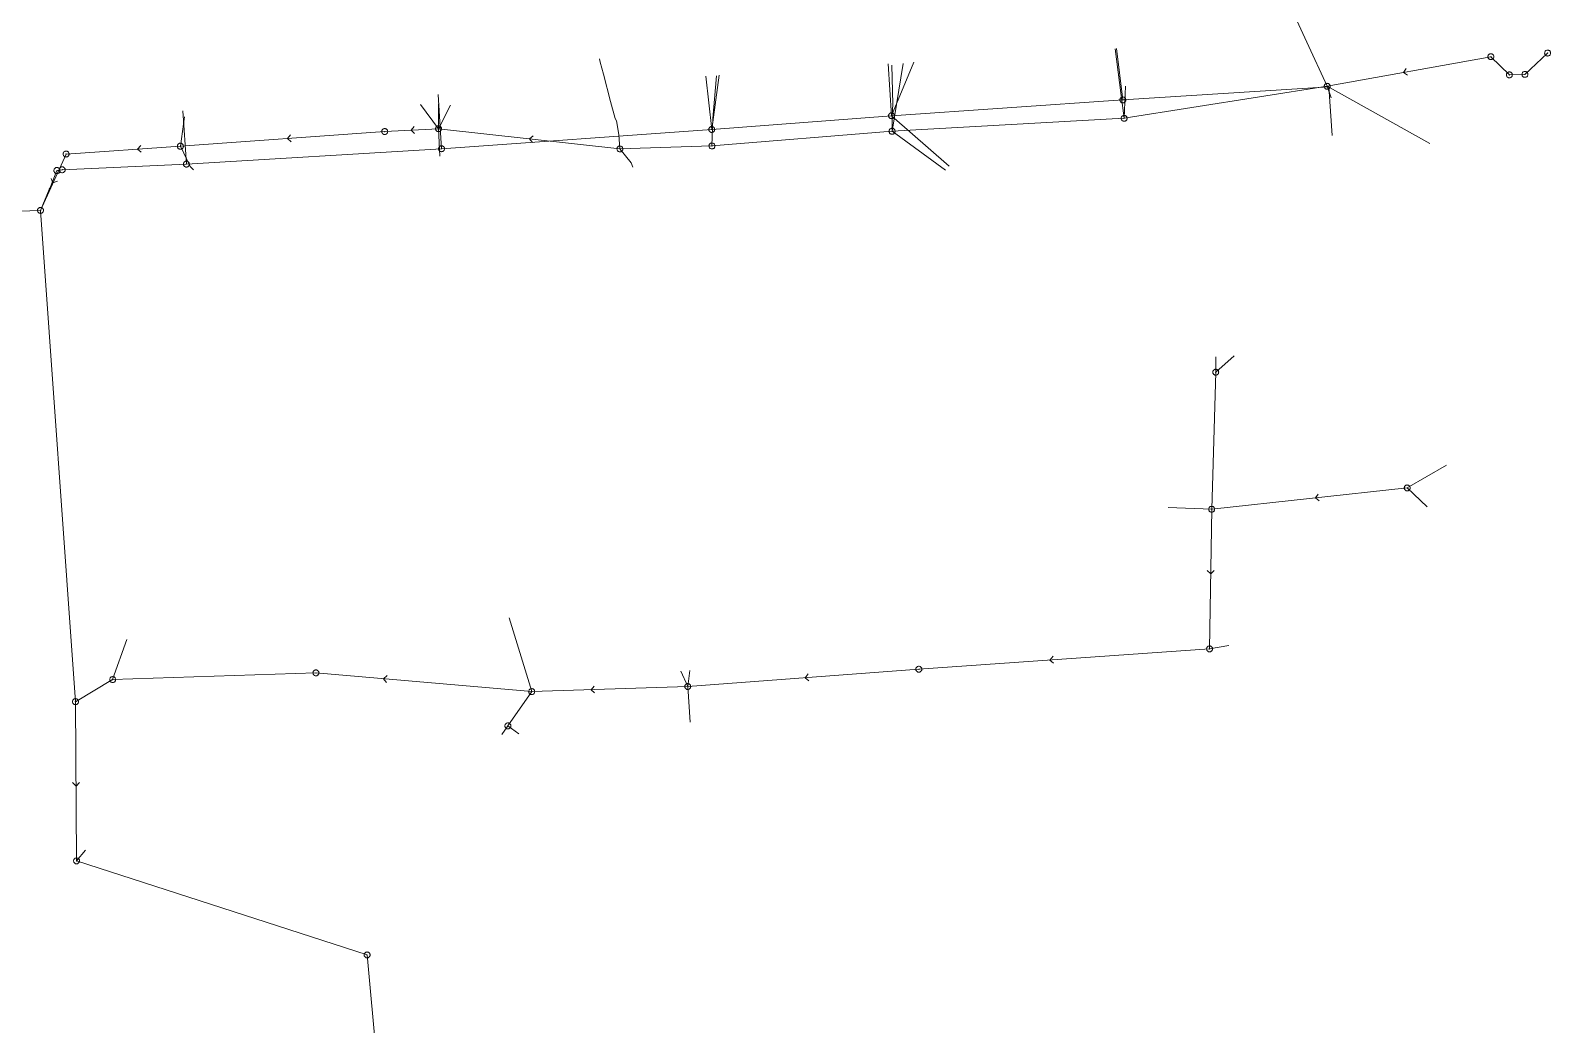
# Model space of a CAD drawing. Header units: metres. Extents: x 25504150 to 25508618, y 6694193 to 6702753.
# Drawn here: x 25508088.6 to 25508324.2, y 6697925.6 to 6698079.6 of the extents above; entities that cross this region are included whole.
import ezdxf

# ---------------------------------------------------------------- set-up
doc = ezdxf.new("R2010")
doc.units = ezdxf.units.M
for name, pattern in [('Sewer_node', [0]), ('Viemariputket', [0]), ('Viemarivarusteet', [0])]:
    doc.linetypes.add(name, pattern=pattern)
for name, color, linetype, lineweight in [('Sewer_node', 7, 'Sewer_node', 0), ('Viemariputket', 7, 'Viemariputket', 0), ('Viemarivarusteet', 7, 'Viemarivarusteet', 0)]:
    doc.layers.add(name, color=color, linetype=linetype, lineweight=lineweight)

msp = doc.modelspace()

# ---------------------------------------------------------------- linework, layer by layer
at = {"layer": 'Sewer_node', "color": 46, "linetype": 'Continuous', "true_color": 0x7f5f00, "flags": 128}
for points, elevation in [([(25508315.41, 6698075.5), (25508315.4, 6698075.57), (25508315.39, 6698075.64), (25508315.36, 6698075.71), (25508315.32, 6698075.77), (25508315.28, 6698075.83), (25508315.22, 6698075.87), (25508315.16, 6698075.91), (25508315.09, 6698075.94), (25508315.02, 6698075.95), (25508314.95, 6698075.96), (25508314.88, 6698075.95), (25508314.81, 6698075.94), (25508314.74, 6698075.91), (25508314.68, 6698075.87), (25508314.62, 6698075.83), (25508314.58, 6698075.77), (25508314.54, 6698075.71), (25508314.51, 6698075.64), (25508314.5, 6698075.57), (25508314.49, 6698075.5), (25508314.5, 6698075.43), (25508314.51, 6698075.36), (25508314.54, 6698075.29), (25508314.58, 6698075.23), (25508314.62, 6698075.17), (25508314.68, 6698075.13), (25508314.74, 6698075.09), (25508314.81, 6698075.06), (25508314.88, 6698075.05), (25508314.95, 6698075.04), (25508315.02, 6698075.05), (25508315.09, 6698075.06), (25508315.16, 6698075.09), (25508315.22, 6698075.13), (25508315.28, 6698075.17), (25508315.32, 6698075.23), (25508315.36, 6698075.29), (25508315.39, 6698075.36), (25508315.4, 6698075.43)], 100), ([(25508324.21, 6698076.06), (25508324.2, 6698076.13), (25508324.19, 6698076.2), (25508324.16, 6698076.27), (25508324.12, 6698076.33), (25508324.08, 6698076.39), (25508324.02, 6698076.43), (25508323.96, 6698076.47), (25508323.89, 6698076.5), (25508323.82, 6698076.51), (25508323.75, 6698076.52), (25508323.68, 6698076.51), (25508323.61, 6698076.5), (25508323.54, 6698076.47), (25508323.48, 6698076.43), (25508323.42, 6698076.39), (25508323.38, 6698076.33), (25508323.34, 6698076.27), (25508323.31, 6698076.2), (25508323.3, 6698076.13), (25508323.29, 6698076.06), (25508323.3, 6698075.99), (25508323.31, 6698075.92), (25508323.34, 6698075.85), (25508323.38, 6698075.79), (25508323.42, 6698075.73), (25508323.48, 6698075.69), (25508323.54, 6698075.65), (25508323.61, 6698075.62), (25508323.68, 6698075.61), (25508323.75, 6698075.6), (25508323.82, 6698075.61), (25508323.89, 6698075.62), (25508323.96, 6698075.65), (25508324.02, 6698075.69), (25508324.08, 6698075.73), (25508324.12, 6698075.79), (25508324.16, 6698075.85), (25508324.19, 6698075.92), (25508324.2, 6698075.99)], 46.88), ([(25508290.05, 6698070.91), (25508290.04, 6698070.98), (25508290.03, 6698071.05), (25508290, 6698071.12), (25508289.96, 6698071.18), (25508289.92, 6698071.24), (25508289.86, 6698071.28), (25508289.8, 6698071.32), (25508289.73, 6698071.35), (25508289.66, 6698071.36), (25508289.59, 6698071.37), (25508289.52, 6698071.36), (25508289.45, 6698071.35), (25508289.38, 6698071.32), (25508289.32, 6698071.28), (25508289.26, 6698071.24), (25508289.22, 6698071.18), (25508289.18, 6698071.12), (25508289.15, 6698071.05), (25508289.14, 6698070.98), (25508289.13, 6698070.91), (25508289.14, 6698070.84), (25508289.15, 6698070.77), (25508289.18, 6698070.7), (25508289.22, 6698070.64), (25508289.26, 6698070.58), (25508289.32, 6698070.54), (25508289.38, 6698070.5), (25508289.45, 6698070.47), (25508289.52, 6698070.46), (25508289.59, 6698070.45), (25508289.66, 6698070.46), (25508289.73, 6698070.47), (25508289.8, 6698070.5), (25508289.86, 6698070.54), (25508289.92, 6698070.58), (25508289.96, 6698070.64), (25508290, 6698070.7), (25508290.03, 6698070.77), (25508290.04, 6698070.84)], 100), ([(25508318.28, 6698072.68), (25508318.27, 6698072.75), (25508318.26, 6698072.82), (25508318.23, 6698072.89), (25508318.19, 6698072.95), (25508318.15, 6698073.01), (25508318.09, 6698073.05), (25508318.03, 6698073.09), (25508317.96, 6698073.12), (25508317.89, 6698073.13), (25508317.82, 6698073.14), (25508317.75, 6698073.13), (25508317.68, 6698073.12), (25508317.61, 6698073.09), (25508317.55, 6698073.05), (25508317.49, 6698073.01), (25508317.45, 6698072.95), (25508317.41, 6698072.89), (25508317.38, 6698072.82), (25508317.37, 6698072.75), (25508317.36, 6698072.68), (25508317.37, 6698072.61), (25508317.38, 6698072.54), (25508317.41, 6698072.47), (25508317.45, 6698072.41), (25508317.49, 6698072.35), (25508317.55, 6698072.31), (25508317.61, 6698072.27), (25508317.68, 6698072.24), (25508317.75, 6698072.23), (25508317.82, 6698072.22), (25508317.89, 6698072.23), (25508317.96, 6698072.24), (25508318.03, 6698072.27), (25508318.09, 6698072.31), (25508318.15, 6698072.35), (25508318.19, 6698072.41), (25508318.23, 6698072.47), (25508318.26, 6698072.54), (25508318.27, 6698072.61)], 46.67), ([(25508320.7, 6698072.76), (25508320.69, 6698072.83), (25508320.68, 6698072.9), (25508320.65, 6698072.97), (25508320.61, 6698073.03), (25508320.57, 6698073.09), (25508320.51, 6698073.13), (25508320.45, 6698073.17), (25508320.38, 6698073.2), (25508320.31, 6698073.21), (25508320.24, 6698073.22), (25508320.17, 6698073.21), (25508320.1, 6698073.2), (25508320.03, 6698073.17), (25508319.97, 6698073.13), (25508319.91, 6698073.09), (25508319.87, 6698073.03), (25508319.83, 6698072.97), (25508319.8, 6698072.9), (25508319.79, 6698072.83), (25508319.78, 6698072.76), (25508319.79, 6698072.69), (25508319.8, 6698072.62), (25508319.83, 6698072.55), (25508319.87, 6698072.49), (25508319.91, 6698072.43), (25508319.97, 6698072.39), (25508320.03, 6698072.35), (25508320.1, 6698072.32), (25508320.17, 6698072.31), (25508320.24, 6698072.3), (25508320.31, 6698072.31), (25508320.38, 6698072.32), (25508320.45, 6698072.35), (25508320.51, 6698072.39), (25508320.57, 6698072.43), (25508320.61, 6698072.49), (25508320.65, 6698072.55), (25508320.68, 6698072.62), (25508320.69, 6698072.69)], 46.72), ([(25508258.58, 6698065.95), (25508258.57, 6698066.02), (25508258.56, 6698066.09), (25508258.53, 6698066.16), (25508258.49, 6698066.22), (25508258.45, 6698066.28), (25508258.39, 6698066.32), (25508258.33, 6698066.36), (25508258.26, 6698066.39), (25508258.19, 6698066.4), (25508258.12, 6698066.41), (25508258.05, 6698066.4), (25508257.98, 6698066.39), (25508257.91, 6698066.36), (25508257.85, 6698066.32), (25508257.79, 6698066.28), (25508257.75, 6698066.22), (25508257.71, 6698066.16), (25508257.68, 6698066.09), (25508257.67, 6698066.02), (25508257.66, 6698065.95), (25508257.67, 6698065.88), (25508257.68, 6698065.81), (25508257.71, 6698065.74), (25508257.75, 6698065.68), (25508257.79, 6698065.62), (25508257.85, 6698065.58), (25508257.91, 6698065.54), (25508257.98, 6698065.51), (25508258.05, 6698065.5), (25508258.12, 6698065.49), (25508258.19, 6698065.5), (25508258.26, 6698065.51), (25508258.33, 6698065.54), (25508258.39, 6698065.58), (25508258.45, 6698065.62), (25508258.49, 6698065.68), (25508258.53, 6698065.74), (25508258.56, 6698065.81), (25508258.57, 6698065.88)], 45.47), ([(25508144, 6698063.9), (25508143.99, 6698063.97), (25508143.98, 6698064.04), (25508143.95, 6698064.11), (25508143.91, 6698064.17), (25508143.87, 6698064.23), (25508143.81, 6698064.27), (25508143.75, 6698064.31), (25508143.68, 6698064.34), (25508143.61, 6698064.35), (25508143.54, 6698064.36), (25508143.47, 6698064.35), (25508143.4, 6698064.34), (25508143.33, 6698064.31), (25508143.27, 6698064.27), (25508143.21, 6698064.23), (25508143.17, 6698064.17), (25508143.13, 6698064.11), (25508143.1, 6698064.04), (25508143.09, 6698063.97), (25508143.08, 6698063.9), (25508143.09, 6698063.83), (25508143.1, 6698063.76), (25508143.13, 6698063.69), (25508143.17, 6698063.63), (25508143.21, 6698063.57), (25508143.27, 6698063.53), (25508143.33, 6698063.49), (25508143.4, 6698063.46), (25508143.47, 6698063.45), (25508143.54, 6698063.44), (25508143.61, 6698063.45), (25508143.68, 6698063.46), (25508143.75, 6698063.49), (25508143.81, 6698063.53), (25508143.87, 6698063.57), (25508143.91, 6698063.63), (25508143.95, 6698063.69), (25508143.98, 6698063.76), (25508143.99, 6698063.83)], 100), ([(25508152.34, 6698064.34), (25508152.33, 6698064.41), (25508152.32, 6698064.48), (25508152.29, 6698064.55), (25508152.25, 6698064.61), (25508152.21, 6698064.67), (25508152.15, 6698064.71), (25508152.09, 6698064.75), (25508152.02, 6698064.78), (25508151.95, 6698064.79), (25508151.88, 6698064.8), (25508151.81, 6698064.79), (25508151.74, 6698064.78), (25508151.67, 6698064.75), (25508151.61, 6698064.71), (25508151.55, 6698064.67), (25508151.51, 6698064.61), (25508151.47, 6698064.55), (25508151.44, 6698064.48), (25508151.43, 6698064.41), (25508151.42, 6698064.34), (25508151.43, 6698064.27), (25508151.44, 6698064.2), (25508151.47, 6698064.13), (25508151.51, 6698064.07), (25508151.55, 6698064.01), (25508151.61, 6698063.97), (25508151.67, 6698063.93), (25508151.74, 6698063.9), (25508151.81, 6698063.89), (25508151.88, 6698063.88), (25508151.95, 6698063.89), (25508152.02, 6698063.9), (25508152.09, 6698063.93), (25508152.15, 6698063.97), (25508152.21, 6698064.01), (25508152.25, 6698064.07), (25508152.29, 6698064.13), (25508152.32, 6698064.2), (25508152.33, 6698064.27)], 44.61), ([(25508222.63, 6698063.95), (25508222.62, 6698064.02), (25508222.61, 6698064.1), (25508222.58, 6698064.16), (25508222.54, 6698064.23), (25508222.49, 6698064.28), (25508222.44, 6698064.33), (25508222.37, 6698064.37), (25508222.31, 6698064.4), (25508222.23, 6698064.41), (25508222.16, 6698064.42), (25508222.09, 6698064.41), (25508222.01, 6698064.4), (25508221.95, 6698064.37), (25508221.88, 6698064.33), (25508221.83, 6698064.28), (25508221.78, 6698064.23), (25508221.74, 6698064.16), (25508221.71, 6698064.1), (25508221.7, 6698064.02), (25508221.69, 6698063.95), (25508221.7, 6698063.88), (25508221.71, 6698063.8), (25508221.74, 6698063.74), (25508221.78, 6698063.67), (25508221.83, 6698063.62), (25508221.88, 6698063.57), (25508221.95, 6698063.53), (25508222.01, 6698063.5), (25508222.09, 6698063.49), (25508222.16, 6698063.48), (25508222.23, 6698063.49), (25508222.31, 6698063.5), (25508222.37, 6698063.53), (25508222.44, 6698063.57), (25508222.49, 6698063.62), (25508222.54, 6698063.67), (25508222.58, 6698063.74), (25508222.61, 6698063.8), (25508222.62, 6698063.88)], 44.91), ([(25508112.35, 6698061.63), (25508112.34, 6698061.7), (25508112.33, 6698061.78), (25508112.3, 6698061.84), (25508112.26, 6698061.91), (25508112.21, 6698061.96), (25508112.16, 6698062.01), (25508112.09, 6698062.05), (25508112.03, 6698062.08), (25508111.95, 6698062.09), (25508111.88, 6698062.1), (25508111.81, 6698062.09), (25508111.73, 6698062.08), (25508111.67, 6698062.05), (25508111.6, 6698062.01), (25508111.55, 6698061.96), (25508111.5, 6698061.91), (25508111.46, 6698061.84), (25508111.43, 6698061.78), (25508111.42, 6698061.7), (25508111.41, 6698061.63), (25508111.42, 6698061.56), (25508111.43, 6698061.48), (25508111.46, 6698061.42), (25508111.5, 6698061.35), (25508111.55, 6698061.3), (25508111.6, 6698061.25), (25508111.67, 6698061.21), (25508111.73, 6698061.18), (25508111.81, 6698061.17), (25508111.88, 6698061.16), (25508111.95, 6698061.17), (25508112.03, 6698061.18), (25508112.09, 6698061.21), (25508112.16, 6698061.25), (25508112.21, 6698061.3), (25508112.26, 6698061.35), (25508112.3, 6698061.42), (25508112.33, 6698061.48), (25508112.34, 6698061.56)], 44.51), ([(25508180.45, 6698061.21), (25508180.44, 6698061.28), (25508180.43, 6698061.35), (25508180.4, 6698061.42), (25508180.36, 6698061.48), (25508180.32, 6698061.54), (25508180.26, 6698061.58), (25508180.2, 6698061.62), (25508180.13, 6698061.65), (25508180.06, 6698061.66), (25508179.99, 6698061.67), (25508179.92, 6698061.66), (25508179.85, 6698061.65), (25508179.78, 6698061.62), (25508179.72, 6698061.58), (25508179.66, 6698061.54), (25508179.62, 6698061.48), (25508179.58, 6698061.42), (25508179.55, 6698061.35), (25508179.54, 6698061.28), (25508179.53, 6698061.21), (25508179.54, 6698061.14), (25508179.55, 6698061.07), (25508179.58, 6698061), (25508179.62, 6698060.94), (25508179.66, 6698060.88), (25508179.72, 6698060.84), (25508179.78, 6698060.8), (25508179.85, 6698060.77), (25508179.92, 6698060.76), (25508179.99, 6698060.75), (25508180.06, 6698060.76), (25508180.13, 6698060.77), (25508180.2, 6698060.8), (25508180.26, 6698060.84), (25508180.32, 6698060.88), (25508180.36, 6698060.94), (25508180.4, 6698061), (25508180.43, 6698061.07), (25508180.44, 6698061.14)], 44.73), ([(25508194.71, 6698061.67), (25508194.7, 6698061.74), (25508194.69, 6698061.81), (25508194.66, 6698061.88), (25508194.62, 6698061.94), (25508194.58, 6698062), (25508194.52, 6698062.04), (25508194.46, 6698062.08), (25508194.39, 6698062.11), (25508194.32, 6698062.12), (25508194.25, 6698062.13), (25508194.18, 6698062.12), (25508194.11, 6698062.11), (25508194.04, 6698062.08), (25508193.98, 6698062.04), (25508193.92, 6698062), (25508193.88, 6698061.94), (25508193.84, 6698061.88), (25508193.81, 6698061.81), (25508193.8, 6698061.74), (25508193.79, 6698061.67), (25508193.8, 6698061.6), (25508193.81, 6698061.53), (25508193.84, 6698061.46), (25508193.88, 6698061.4), (25508193.92, 6698061.34), (25508193.98, 6698061.3), (25508194.04, 6698061.26), (25508194.11, 6698061.23), (25508194.18, 6698061.22), (25508194.25, 6698061.21), (25508194.32, 6698061.22), (25508194.39, 6698061.23), (25508194.46, 6698061.26), (25508194.52, 6698061.3), (25508194.58, 6698061.34), (25508194.62, 6698061.4), (25508194.66, 6698061.46), (25508194.69, 6698061.53), (25508194.7, 6698061.6)], 100), ([(25508094.63, 6698060.42), (25508094.62, 6698060.49), (25508094.61, 6698060.56), (25508094.58, 6698060.63), (25508094.54, 6698060.69), (25508094.5, 6698060.75), (25508094.44, 6698060.79), (25508094.38, 6698060.83), (25508094.31, 6698060.86), (25508094.24, 6698060.87), (25508094.17, 6698060.88), (25508094.1, 6698060.87), (25508094.03, 6698060.86), (25508093.96, 6698060.83), (25508093.9, 6698060.79), (25508093.84, 6698060.75), (25508093.8, 6698060.69), (25508093.76, 6698060.63), (25508093.73, 6698060.56), (25508093.72, 6698060.49), (25508093.71, 6698060.42), (25508093.72, 6698060.35), (25508093.73, 6698060.28), (25508093.76, 6698060.21), (25508093.8, 6698060.15), (25508093.84, 6698060.09), (25508093.9, 6698060.05), (25508093.96, 6698060.01), (25508094.03, 6698059.98), (25508094.1, 6698059.97), (25508094.17, 6698059.96), (25508094.24, 6698059.97), (25508094.31, 6698059.98), (25508094.38, 6698060.01), (25508094.44, 6698060.05), (25508094.5, 6698060.09), (25508094.54, 6698060.15), (25508094.58, 6698060.21), (25508094.61, 6698060.28), (25508094.62, 6698060.35)], 100), ([(25508090.66, 6698051.69), (25508090.65, 6698051.76), (25508090.64, 6698051.83), (25508090.61, 6698051.9), (25508090.57, 6698051.96), (25508090.53, 6698052.02), (25508090.47, 6698052.06), (25508090.41, 6698052.1), (25508090.34, 6698052.13), (25508090.27, 6698052.14), (25508090.2, 6698052.15), (25508090.13, 6698052.14), (25508090.06, 6698052.13), (25508089.99, 6698052.1), (25508089.93, 6698052.06), (25508089.87, 6698052.02), (25508089.83, 6698051.96), (25508089.79, 6698051.9), (25508089.76, 6698051.83), (25508089.75, 6698051.76), (25508089.74, 6698051.69), (25508089.75, 6698051.62), (25508089.76, 6698051.55), (25508089.79, 6698051.48), (25508089.83, 6698051.42), (25508089.87, 6698051.36), (25508089.93, 6698051.32), (25508089.99, 6698051.28), (25508090.06, 6698051.25), (25508090.13, 6698051.24), (25508090.2, 6698051.23), (25508090.27, 6698051.24), (25508090.34, 6698051.25), (25508090.41, 6698051.28), (25508090.47, 6698051.32), (25508090.53, 6698051.36), (25508090.57, 6698051.42), (25508090.61, 6698051.48), (25508090.64, 6698051.55), (25508090.65, 6698051.62)], 44.26), ([(25508272.78, 6698026.63), (25508272.77, 6698026.7), (25508272.76, 6698026.77), (25508272.73, 6698026.84), (25508272.69, 6698026.9), (25508272.65, 6698026.96), (25508272.59, 6698027), (25508272.53, 6698027.04), (25508272.46, 6698027.07), (25508272.39, 6698027.08), (25508272.32, 6698027.09), (25508272.25, 6698027.08), (25508272.18, 6698027.07), (25508272.11, 6698027.04), (25508272.05, 6698027), (25508271.99, 6698026.96), (25508271.95, 6698026.9), (25508271.91, 6698026.84), (25508271.88, 6698026.77), (25508271.87, 6698026.7), (25508271.86, 6698026.63), (25508271.87, 6698026.56), (25508271.88, 6698026.49), (25508271.91, 6698026.42), (25508271.95, 6698026.36), (25508271.99, 6698026.3), (25508272.05, 6698026.26), (25508272.11, 6698026.22), (25508272.18, 6698026.19), (25508272.25, 6698026.18), (25508272.32, 6698026.17), (25508272.39, 6698026.18), (25508272.46, 6698026.19), (25508272.53, 6698026.22), (25508272.59, 6698026.26), (25508272.65, 6698026.3), (25508272.69, 6698026.36), (25508272.73, 6698026.42), (25508272.76, 6698026.49), (25508272.77, 6698026.56)], 44.02), ([(25508302.45, 6698008.71), (25508302.44, 6698008.78), (25508302.43, 6698008.85), (25508302.4, 6698008.92), (25508302.36, 6698008.98), (25508302.32, 6698009.04), (25508302.26, 6698009.08), (25508302.2, 6698009.12), (25508302.13, 6698009.15), (25508302.06, 6698009.16), (25508301.99, 6698009.17), (25508301.92, 6698009.16), (25508301.85, 6698009.15), (25508301.78, 6698009.12), (25508301.72, 6698009.08), (25508301.66, 6698009.04), (25508301.62, 6698008.98), (25508301.58, 6698008.92), (25508301.55, 6698008.85), (25508301.54, 6698008.78), (25508301.53, 6698008.71), (25508301.54, 6698008.64), (25508301.55, 6698008.57), (25508301.58, 6698008.5), (25508301.62, 6698008.44), (25508301.66, 6698008.38), (25508301.72, 6698008.34), (25508301.78, 6698008.3), (25508301.85, 6698008.27), (25508301.92, 6698008.26), (25508301.99, 6698008.25), (25508302.06, 6698008.26), (25508302.13, 6698008.27), (25508302.2, 6698008.3), (25508302.26, 6698008.34), (25508302.32, 6698008.38), (25508302.36, 6698008.44), (25508302.4, 6698008.5), (25508302.43, 6698008.57), (25508302.44, 6698008.64)], 44.13), ([(25508272.15, 6698005.4), (25508272.14, 6698005.47), (25508272.13, 6698005.54), (25508272.1, 6698005.61), (25508272.06, 6698005.67), (25508272.02, 6698005.73), (25508271.96, 6698005.77), (25508271.9, 6698005.81), (25508271.83, 6698005.84), (25508271.76, 6698005.85), (25508271.69, 6698005.86), (25508271.62, 6698005.85), (25508271.55, 6698005.84), (25508271.48, 6698005.81), (25508271.42, 6698005.77), (25508271.36, 6698005.73), (25508271.32, 6698005.67), (25508271.28, 6698005.61), (25508271.25, 6698005.54), (25508271.24, 6698005.47), (25508271.23, 6698005.4), (25508271.24, 6698005.33), (25508271.25, 6698005.26), (25508271.28, 6698005.19), (25508271.32, 6698005.13), (25508271.36, 6698005.07), (25508271.42, 6698005.03), (25508271.48, 6698004.99), (25508271.55, 6698004.96), (25508271.62, 6698004.95), (25508271.69, 6698004.94), (25508271.76, 6698004.95), (25508271.83, 6698004.96), (25508271.9, 6698004.99), (25508271.96, 6698005.03), (25508272.02, 6698005.07), (25508272.06, 6698005.13), (25508272.1, 6698005.19), (25508272.13, 6698005.26), (25508272.14, 6698005.33)], 44.22), ([(25508271.82, 6697983.78), (25508271.81, 6697983.85), (25508271.8, 6697983.92), (25508271.77, 6697983.99), (25508271.73, 6697984.05), (25508271.69, 6697984.11), (25508271.63, 6697984.15), (25508271.57, 6697984.19), (25508271.5, 6697984.22), (25508271.43, 6697984.23), (25508271.36, 6697984.24), (25508271.29, 6697984.23), (25508271.22, 6697984.22), (25508271.15, 6697984.19), (25508271.09, 6697984.15), (25508271.03, 6697984.11), (25508270.99, 6697984.05), (25508270.95, 6697983.99), (25508270.92, 6697983.92), (25508270.91, 6697983.85), (25508270.9, 6697983.78), (25508270.91, 6697983.71), (25508270.92, 6697983.64), (25508270.95, 6697983.57), (25508270.99, 6697983.51), (25508271.03, 6697983.45), (25508271.09, 6697983.41), (25508271.15, 6697983.37), (25508271.22, 6697983.34), (25508271.29, 6697983.33), (25508271.36, 6697983.32), (25508271.43, 6697983.33), (25508271.5, 6697983.34), (25508271.57, 6697983.37), (25508271.63, 6697983.41), (25508271.69, 6697983.45), (25508271.73, 6697983.51), (25508271.77, 6697983.57), (25508271.8, 6697983.64), (25508271.81, 6697983.71)], 44.54), ([(25508101.84, 6697979.02), (25508101.83, 6697979.09), (25508101.82, 6697979.16), (25508101.79, 6697979.23), (25508101.75, 6697979.29), (25508101.71, 6697979.35), (25508101.65, 6697979.39), (25508101.59, 6697979.43), (25508101.52, 6697979.46), (25508101.45, 6697979.47), (25508101.38, 6697979.48), (25508101.31, 6697979.47), (25508101.24, 6697979.46), (25508101.17, 6697979.43), (25508101.11, 6697979.39), (25508101.05, 6697979.35), (25508101.01, 6697979.29), (25508100.97, 6697979.23), (25508100.94, 6697979.16), (25508100.93, 6697979.09), (25508100.92, 6697979.02), (25508100.93, 6697978.95), (25508100.94, 6697978.88), (25508100.97, 6697978.81), (25508101.01, 6697978.75), (25508101.05, 6697978.69), (25508101.11, 6697978.65), (25508101.17, 6697978.61), (25508101.24, 6697978.58), (25508101.31, 6697978.57), (25508101.38, 6697978.56), (25508101.45, 6697978.57), (25508101.52, 6697978.58), (25508101.59, 6697978.61), (25508101.65, 6697978.65), (25508101.71, 6697978.69), (25508101.75, 6697978.75), (25508101.79, 6697978.81), (25508101.82, 6697978.88), (25508101.83, 6697978.95)], 44.1), ([(25508166.78, 6697977.16), (25508166.77, 6697977.23), (25508166.76, 6697977.3), (25508166.73, 6697977.37), (25508166.69, 6697977.43), (25508166.65, 6697977.49), (25508166.59, 6697977.53), (25508166.53, 6697977.57), (25508166.46, 6697977.6), (25508166.39, 6697977.61), (25508166.32, 6697977.62), (25508166.25, 6697977.61), (25508166.18, 6697977.6), (25508166.11, 6697977.57), (25508166.05, 6697977.53), (25508165.99, 6697977.49), (25508165.95, 6697977.43), (25508165.91, 6697977.37), (25508165.88, 6697977.3), (25508165.87, 6697977.23), (25508165.86, 6697977.16), (25508165.87, 6697977.09), (25508165.88, 6697977.02), (25508165.91, 6697976.95), (25508165.95, 6697976.89), (25508165.99, 6697976.83), (25508166.05, 6697976.79), (25508166.11, 6697976.75), (25508166.18, 6697976.72), (25508166.25, 6697976.71), (25508166.32, 6697976.7), (25508166.39, 6697976.71), (25508166.46, 6697976.72), (25508166.53, 6697976.75), (25508166.59, 6697976.79), (25508166.65, 6697976.83), (25508166.69, 6697976.89), (25508166.73, 6697976.95), (25508166.76, 6697977.02), (25508166.77, 6697977.09)], 44.9), ([(25508190.96, 6697977.95), (25508190.95, 6697978.02), (25508190.94, 6697978.09), (25508190.91, 6697978.16), (25508190.87, 6697978.22), (25508190.83, 6697978.28), (25508190.77, 6697978.32), (25508190.71, 6697978.36), (25508190.64, 6697978.39), (25508190.57, 6697978.4), (25508190.5, 6697978.41), (25508190.43, 6697978.4), (25508190.36, 6697978.39), (25508190.29, 6697978.36), (25508190.23, 6697978.32), (25508190.17, 6697978.28), (25508190.13, 6697978.22), (25508190.09, 6697978.16), (25508190.06, 6697978.09), (25508190.05, 6697978.02), (25508190.04, 6697977.95), (25508190.05, 6697977.88), (25508190.06, 6697977.81), (25508190.09, 6697977.74), (25508190.13, 6697977.68), (25508190.17, 6697977.62), (25508190.23, 6697977.58), (25508190.29, 6697977.54), (25508190.36, 6697977.51), (25508190.43, 6697977.5), (25508190.5, 6697977.49), (25508190.57, 6697977.5), (25508190.64, 6697977.51), (25508190.71, 6697977.54), (25508190.77, 6697977.58), (25508190.83, 6697977.62), (25508190.87, 6697977.68), (25508190.91, 6697977.74), (25508190.94, 6697977.81), (25508190.95, 6697977.88)], 44.49), ([(25508096.09, 6697975.6), (25508096.08, 6697975.67), (25508096.07, 6697975.75), (25508096.04, 6697975.81), (25508096, 6697975.88), (25508095.95, 6697975.93), (25508095.9, 6697975.98), (25508095.83, 6697976.02), (25508095.77, 6697976.05), (25508095.69, 6697976.06), (25508095.62, 6697976.07), (25508095.55, 6697976.06), (25508095.47, 6697976.05), (25508095.41, 6697976.02), (25508095.34, 6697975.98), (25508095.29, 6697975.93), (25508095.24, 6697975.88), (25508095.2, 6697975.81), (25508095.17, 6697975.75), (25508095.16, 6697975.67), (25508095.15, 6697975.6), (25508095.16, 6697975.53), (25508095.17, 6697975.45), (25508095.2, 6697975.39), (25508095.24, 6697975.32), (25508095.29, 6697975.27), (25508095.34, 6697975.22), (25508095.41, 6697975.18), (25508095.47, 6697975.15), (25508095.55, 6697975.14), (25508095.62, 6697975.13), (25508095.69, 6697975.14), (25508095.77, 6697975.15), (25508095.83, 6697975.18), (25508095.9, 6697975.22), (25508095.95, 6697975.27), (25508096, 6697975.32), (25508096.04, 6697975.39), (25508096.07, 6697975.45), (25508096.08, 6697975.53)], 43.81), ([(25508163.09, 6697971.85), (25508163.08, 6697971.92), (25508163.07, 6697971.99), (25508163.04, 6697972.06), (25508163, 6697972.12), (25508162.96, 6697972.18), (25508162.9, 6697972.22), (25508162.84, 6697972.26), (25508162.77, 6697972.29), (25508162.7, 6697972.3), (25508162.63, 6697972.31), (25508162.56, 6697972.3), (25508162.49, 6697972.29), (25508162.42, 6697972.26), (25508162.36, 6697972.22), (25508162.3, 6697972.18), (25508162.26, 6697972.12), (25508162.22, 6697972.06), (25508162.19, 6697971.99), (25508162.18, 6697971.92), (25508162.17, 6697971.85), (25508162.18, 6697971.78), (25508162.19, 6697971.71), (25508162.22, 6697971.64), (25508162.26, 6697971.58), (25508162.3, 6697971.52), (25508162.36, 6697971.48), (25508162.42, 6697971.44), (25508162.49, 6697971.41), (25508162.56, 6697971.4), (25508162.63, 6697971.39), (25508162.7, 6697971.4), (25508162.77, 6697971.41), (25508162.84, 6697971.44), (25508162.9, 6697971.48), (25508162.96, 6697971.52), (25508163, 6697971.58), (25508163.04, 6697971.64), (25508163.07, 6697971.71), (25508163.08, 6697971.78)], 41.99), ([(25508096.24, 6697950.95), (25508096.23, 6697951.02), (25508096.22, 6697951.09), (25508096.19, 6697951.16), (25508096.15, 6697951.22), (25508096.11, 6697951.28), (25508096.05, 6697951.32), (25508095.99, 6697951.36), (25508095.92, 6697951.39), (25508095.85, 6697951.4), (25508095.78, 6697951.41), (25508095.71, 6697951.4), (25508095.64, 6697951.39), (25508095.57, 6697951.36), (25508095.51, 6697951.32), (25508095.45, 6697951.28), (25508095.41, 6697951.22), (25508095.37, 6697951.16), (25508095.34, 6697951.09), (25508095.33, 6697951.02), (25508095.32, 6697950.95), (25508095.33, 6697950.88), (25508095.34, 6697950.81), (25508095.37, 6697950.74), (25508095.41, 6697950.68), (25508095.45, 6697950.62), (25508095.51, 6697950.58), (25508095.57, 6697950.54), (25508095.64, 6697950.51), (25508095.71, 6697950.5), (25508095.78, 6697950.49), (25508095.85, 6697950.5), (25508095.92, 6697950.51), (25508095.99, 6697950.54), (25508096.05, 6697950.58), (25508096.11, 6697950.62), (25508096.15, 6697950.68), (25508096.19, 6697950.74), (25508096.22, 6697950.81), (25508096.23, 6697950.88)], 43.53), ([(25508141.28, 6697936.38), (25508141.27, 6697936.45), (25508141.26, 6697936.52), (25508141.23, 6697936.59), (25508141.19, 6697936.65), (25508141.15, 6697936.71), (25508141.09, 6697936.75), (25508141.03, 6697936.79), (25508140.96, 6697936.82), (25508140.89, 6697936.83), (25508140.82, 6697936.84), (25508140.75, 6697936.83), (25508140.68, 6697936.82), (25508140.61, 6697936.79), (25508140.55, 6697936.75), (25508140.49, 6697936.71), (25508140.45, 6697936.65), (25508140.41, 6697936.59), (25508140.38, 6697936.52), (25508140.37, 6697936.45), (25508140.36, 6697936.38), (25508140.37, 6697936.31), (25508140.38, 6697936.24), (25508140.41, 6697936.17), (25508140.45, 6697936.11), (25508140.49, 6697936.05), (25508140.55, 6697936.01), (25508140.61, 6697935.97), (25508140.68, 6697935.94), (25508140.75, 6697935.93), (25508140.82, 6697935.92), (25508140.89, 6697935.93), (25508140.96, 6697935.94), (25508141.03, 6697935.97), (25508141.09, 6697936.01), (25508141.15, 6697936.05), (25508141.19, 6697936.11), (25508141.23, 6697936.17), (25508141.26, 6697936.24), (25508141.27, 6697936.31)], 44.02)]:
    msp.add_lwpolyline(points, close=True, dxfattribs=dict(at, elevation=elevation))
for points in [[(25508301.83, 6698073.67), (25508301.41, 6698073.05), (25508302.02, 6698072.62)], [(25508148.11, 6698064.67), (25508147.62, 6698064.11), (25508148.17, 6698063.62)], [(25508105.73, 6698061.75), (25508105.24, 6698061.18), (25508105.8, 6698060.69)], [(25508128.95, 6698063.39), (25508128.47, 6698062.82), (25508129.03, 6698062.33)], [(25508166.56, 6698063.24), (25508165.98, 6698062.77), (25508166.44, 6698062.19)], [(25508091.86, 6698056.65), (25508092.13, 6698055.95), (25508092.83, 6698056.21)], [(25508288.21, 6698007.75), (25508287.76, 6698007.16), (25508288.35, 6698006.7)], [(25508271, 6697995.93), (25508271.54, 6697995.4), (25508272.06, 6697995.93)], [(25508247.11, 6697982.63), (25508246.63, 6697982.05), (25508247.2, 6697981.58)], [(25508143.91, 6697979.64), (25508143.34, 6697979.15), (25508143.82, 6697978.58)], [(25508209.16, 6697979.89), (25508208.68, 6697979.31), (25508209.25, 6697978.84)], [(25508176, 6697978.02), (25508175.51, 6697977.46), (25508176.05, 6697976.96)], [(25508095.17, 6697963.06), (25508095.71, 6697962.53), (25508096.23, 6697963.06)]]:
    msp.add_lwpolyline(points, dxfattribs=at)
at = {"layer": 'Sewer_node', "color": 252, "linetype": 'Continuous', "lineweight": 9, "true_color": 0x848484, "flags": 128}
for points, elevation in [([(25508258.39, 6698068.8), (25508258.38, 6698068.87), (25508258.37, 6698068.94), (25508258.34, 6698069.01), (25508258.3, 6698069.07), (25508258.26, 6698069.13), (25508258.2, 6698069.17), (25508258.14, 6698069.21), (25508258.07, 6698069.24), (25508258, 6698069.25), (25508257.93, 6698069.26), (25508257.86, 6698069.25), (25508257.79, 6698069.24), (25508257.72, 6698069.21), (25508257.66, 6698069.17), (25508257.6, 6698069.13), (25508257.56, 6698069.07), (25508257.52, 6698069.01), (25508257.49, 6698068.94), (25508257.48, 6698068.87), (25508257.47, 6698068.8), (25508257.48, 6698068.73), (25508257.49, 6698068.66), (25508257.52, 6698068.59), (25508257.56, 6698068.53), (25508257.6, 6698068.47), (25508257.66, 6698068.43), (25508257.72, 6698068.39), (25508257.79, 6698068.36), (25508257.86, 6698068.35), (25508257.93, 6698068.34), (25508258, 6698068.35), (25508258.07, 6698068.36), (25508258.14, 6698068.39), (25508258.2, 6698068.43), (25508258.26, 6698068.47), (25508258.3, 6698068.53), (25508258.34, 6698068.59), (25508258.37, 6698068.66), (25508258.38, 6698068.73)], 45.41), ([(25508222.54, 6698066.35), (25508222.53, 6698066.42), (25508222.52, 6698066.49), (25508222.49, 6698066.56), (25508222.45, 6698066.62), (25508222.41, 6698066.68), (25508222.35, 6698066.72), (25508222.29, 6698066.76), (25508222.22, 6698066.79), (25508222.15, 6698066.8), (25508222.08, 6698066.81), (25508222.01, 6698066.8), (25508221.94, 6698066.79), (25508221.87, 6698066.76), (25508221.81, 6698066.72), (25508221.75, 6698066.68), (25508221.71, 6698066.62), (25508221.67, 6698066.56), (25508221.64, 6698066.49), (25508221.63, 6698066.42), (25508221.62, 6698066.35), (25508221.63, 6698066.28), (25508221.64, 6698066.21), (25508221.67, 6698066.14), (25508221.71, 6698066.08), (25508221.75, 6698066.02), (25508221.81, 6698065.98), (25508221.87, 6698065.94), (25508221.94, 6698065.91), (25508222.01, 6698065.9), (25508222.08, 6698065.89), (25508222.15, 6698065.9), (25508222.22, 6698065.91), (25508222.29, 6698065.94), (25508222.35, 6698065.98), (25508222.41, 6698066.02), (25508222.45, 6698066.08), (25508222.49, 6698066.14), (25508222.52, 6698066.21), (25508222.53, 6698066.28)], 44.95), ([(25508194.68, 6698064.23), (25508194.67, 6698064.3), (25508194.66, 6698064.37), (25508194.63, 6698064.44), (25508194.59, 6698064.5), (25508194.55, 6698064.56), (25508194.49, 6698064.6), (25508194.43, 6698064.64), (25508194.36, 6698064.67), (25508194.29, 6698064.68), (25508194.22, 6698064.69), (25508194.15, 6698064.68), (25508194.08, 6698064.67), (25508194.01, 6698064.64), (25508193.95, 6698064.6), (25508193.89, 6698064.56), (25508193.85, 6698064.5), (25508193.81, 6698064.44), (25508193.78, 6698064.37), (25508193.77, 6698064.3), (25508193.76, 6698064.23), (25508193.77, 6698064.16), (25508193.78, 6698064.09), (25508193.81, 6698064.02), (25508193.85, 6698063.96), (25508193.89, 6698063.9), (25508193.95, 6698063.86), (25508194.01, 6698063.82), (25508194.08, 6698063.79), (25508194.15, 6698063.78), (25508194.22, 6698063.77), (25508194.29, 6698063.78), (25508194.36, 6698063.79), (25508194.43, 6698063.82), (25508194.49, 6698063.86), (25508194.55, 6698063.9), (25508194.59, 6698063.96), (25508194.63, 6698064.02), (25508194.66, 6698064.09), (25508194.67, 6698064.16)], 44.78), ([(25508152.81, 6698061.24), (25508152.8, 6698061.31), (25508152.79, 6698061.38), (25508152.76, 6698061.45), (25508152.72, 6698061.51), (25508152.68, 6698061.57), (25508152.62, 6698061.61), (25508152.56, 6698061.65), (25508152.49, 6698061.68), (25508152.42, 6698061.69), (25508152.35, 6698061.7), (25508152.28, 6698061.69), (25508152.21, 6698061.68), (25508152.14, 6698061.65), (25508152.08, 6698061.61), (25508152.02, 6698061.57), (25508151.98, 6698061.51), (25508151.94, 6698061.45), (25508151.91, 6698061.38), (25508151.9, 6698061.31), (25508151.89, 6698061.24), (25508151.9, 6698061.17), (25508151.91, 6698061.1), (25508151.94, 6698061.03), (25508151.98, 6698060.97), (25508152.02, 6698060.91), (25508152.08, 6698060.87), (25508152.14, 6698060.83), (25508152.21, 6698060.8), (25508152.28, 6698060.79), (25508152.35, 6698060.78), (25508152.42, 6698060.79), (25508152.49, 6698060.8), (25508152.56, 6698060.83), (25508152.62, 6698060.87), (25508152.68, 6698060.91), (25508152.72, 6698060.97), (25508152.76, 6698061.03), (25508152.79, 6698061.1), (25508152.8, 6698061.17)], 44.36), ([(25508113.27, 6698058.86), (25508113.26, 6698058.93), (25508113.25, 6698059), (25508113.22, 6698059.07), (25508113.18, 6698059.13), (25508113.14, 6698059.19), (25508113.08, 6698059.23), (25508113.02, 6698059.27), (25508112.95, 6698059.3), (25508112.88, 6698059.31), (25508112.81, 6698059.32), (25508112.74, 6698059.31), (25508112.67, 6698059.3), (25508112.6, 6698059.27), (25508112.54, 6698059.23), (25508112.48, 6698059.19), (25508112.44, 6698059.13), (25508112.4, 6698059.07), (25508112.37, 6698059), (25508112.36, 6698058.93), (25508112.35, 6698058.86), (25508112.36, 6698058.79), (25508112.37, 6698058.72), (25508112.4, 6698058.65), (25508112.44, 6698058.59), (25508112.48, 6698058.53), (25508112.54, 6698058.49), (25508112.6, 6698058.45), (25508112.67, 6698058.42), (25508112.74, 6698058.41), (25508112.81, 6698058.4), (25508112.88, 6698058.41), (25508112.95, 6698058.42), (25508113.02, 6698058.45), (25508113.08, 6698058.49), (25508113.14, 6698058.53), (25508113.18, 6698058.59), (25508113.22, 6698058.65), (25508113.25, 6698058.72), (25508113.26, 6698058.79)], 44.44), ([(25508093.22, 6698057.86), (25508093.21, 6698057.93), (25508093.2, 6698058.01), (25508093.17, 6698058.07), (25508093.13, 6698058.14), (25508093.08, 6698058.19), (25508093.03, 6698058.24), (25508092.96, 6698058.28), (25508092.9, 6698058.31), (25508092.82, 6698058.32), (25508092.75, 6698058.33), (25508092.68, 6698058.32), (25508092.6, 6698058.31), (25508092.54, 6698058.28), (25508092.47, 6698058.24), (25508092.42, 6698058.19), (25508092.37, 6698058.14), (25508092.33, 6698058.07), (25508092.3, 6698058.01), (25508092.29, 6698057.93), (25508092.28, 6698057.86), (25508092.29, 6698057.79), (25508092.3, 6698057.71), (25508092.33, 6698057.65), (25508092.37, 6698057.58), (25508092.42, 6698057.53), (25508092.47, 6698057.48), (25508092.54, 6698057.44), (25508092.6, 6698057.41), (25508092.68, 6698057.4), (25508092.75, 6698057.39), (25508092.82, 6698057.4), (25508092.9, 6698057.41), (25508092.96, 6698057.44), (25508093.03, 6698057.48), (25508093.08, 6698057.53), (25508093.13, 6698057.58), (25508093.17, 6698057.65), (25508093.2, 6698057.71), (25508093.21, 6698057.79)], 44.38), ([(25508094.02, 6698057.98), (25508094.01, 6698058.05), (25508094, 6698058.12), (25508093.97, 6698058.19), (25508093.93, 6698058.25), (25508093.89, 6698058.31), (25508093.83, 6698058.35), (25508093.77, 6698058.39), (25508093.7, 6698058.42), (25508093.63, 6698058.43), (25508093.56, 6698058.44), (25508093.49, 6698058.43), (25508093.42, 6698058.42), (25508093.35, 6698058.39), (25508093.29, 6698058.35), (25508093.23, 6698058.31), (25508093.19, 6698058.25), (25508093.15, 6698058.19), (25508093.12, 6698058.12), (25508093.11, 6698058.05), (25508093.1, 6698057.98), (25508093.11, 6698057.91), (25508093.12, 6698057.84), (25508093.15, 6698057.77), (25508093.19, 6698057.71), (25508093.23, 6698057.65), (25508093.29, 6698057.61), (25508093.35, 6698057.57), (25508093.42, 6698057.54), (25508093.49, 6698057.53), (25508093.56, 6698057.52), (25508093.63, 6698057.53), (25508093.7, 6698057.54), (25508093.77, 6698057.57), (25508093.83, 6698057.61), (25508093.89, 6698057.65), (25508093.93, 6698057.71), (25508093.97, 6698057.77), (25508094, 6698057.84), (25508094.01, 6698057.91)], 42.75)]:
    msp.add_lwpolyline(points, close=True, dxfattribs=dict(at, elevation=elevation))
at = {"layer": 'Sewer_node', "color": 46, "linetype": 'Continuous', "true_color": 0x7f5f00, "flags": 128}
for points in [[(25508133.34, 6697980.06), (25508133.33, 6697980.13), (25508133.32, 6697980.2), (25508133.29, 6697980.27), (25508133.25, 6697980.33), (25508133.21, 6697980.39), (25508133.15, 6697980.43), (25508133.09, 6697980.47), (25508133.02, 6697980.5), (25508132.95, 6697980.51), (25508132.88, 6697980.52), (25508132.81, 6697980.51), (25508132.74, 6697980.5), (25508132.67, 6697980.47), (25508132.61, 6697980.43), (25508132.55, 6697980.39), (25508132.51, 6697980.33), (25508132.47, 6697980.27), (25508132.44, 6697980.2), (25508132.43, 6697980.13), (25508132.42, 6697980.06), (25508132.43, 6697979.99), (25508132.44, 6697979.92), (25508132.47, 6697979.85), (25508132.51, 6697979.79), (25508132.55, 6697979.73), (25508132.61, 6697979.69), (25508132.67, 6697979.65), (25508132.74, 6697979.62), (25508132.81, 6697979.61), (25508132.88, 6697979.6), (25508132.95, 6697979.61), (25508133.02, 6697979.62), (25508133.09, 6697979.65), (25508133.15, 6697979.69), (25508133.21, 6697979.73), (25508133.25, 6697979.79), (25508133.29, 6697979.85), (25508133.32, 6697979.92), (25508133.33, 6697979.99)], [(25508226.77, 6697980.63), (25508226.76, 6697980.7), (25508226.75, 6697980.77), (25508226.72, 6697980.84), (25508226.68, 6697980.9), (25508226.64, 6697980.96), (25508226.58, 6697981), (25508226.52, 6697981.04), (25508226.45, 6697981.07), (25508226.38, 6697981.08), (25508226.31, 6697981.09), (25508226.24, 6697981.08), (25508226.17, 6697981.07), (25508226.1, 6697981.04), (25508226.04, 6697981), (25508225.98, 6697980.96), (25508225.94, 6697980.9), (25508225.9, 6697980.84), (25508225.87, 6697980.77), (25508225.86, 6697980.7), (25508225.85, 6697980.63), (25508225.86, 6697980.56), (25508225.87, 6697980.49), (25508225.9, 6697980.42), (25508225.94, 6697980.36), (25508225.98, 6697980.3), (25508226.04, 6697980.26), (25508226.1, 6697980.22), (25508226.17, 6697980.19), (25508226.24, 6697980.18), (25508226.31, 6697980.17), (25508226.38, 6697980.18), (25508226.45, 6697980.19), (25508226.52, 6697980.22), (25508226.58, 6697980.26), (25508226.64, 6697980.3), (25508226.68, 6697980.36), (25508226.72, 6697980.42), (25508226.75, 6697980.49), (25508226.76, 6697980.56)]]:
    msp.add_lwpolyline(points, close=True, dxfattribs=at)
at = {"layer": 'Viemariputket', "color": 1, "linetype": 'Continuous', "lineweight": 15}
for p, q in [((25508289.59, 6698070.91, 45.12), (25508275.25, 6698102.07, 45.78)), ((25508320.24, 6698072.76, 46.72), (25508323.75, 6698076.06, 46.59)), ((25508222.16, 6698063.95, 43.42), (25508223.86, 6698074.44)), ((25508289.59, 6698070.91, 45.29), (25508314.95, 6698075.5, 46.59)), ((25508314.95, 6698075.5, 46.64), (25508317.82, 6698072.68, 46.67)), ((25508317.82, 6698072.68, 46.67), (25508320.24, 6698072.76, 46.72)), ((25508289.59, 6698070.91, 45.09), (25508258.12, 6698065.95, 43.82)), ((25508258.12, 6698065.95, 43.92), (25508258.35, 6698070.91, 43.79)), ((25508289.59, 6698070.91, 45.24), (25508290.22, 6698069.15, 45.2)), ((25508289.59, 6698070.91, 45.99), (25508305.48, 6698062.06, 46.17)), ((25508151.88, 6698064.34, 42.96), (25508149.11, 6698068.07, 43.35)), ((25508151.88, 6698064.34, 42.96), (25508151.88, 6698068.21, 43.21)), ((25508151.88, 6698064.34, 42.96), (25508153.74, 6698067.98, 43.12)), ((25508222.16, 6698063.95, 43.37), (25508222.18, 6698066.38, 43.22)), ((25508111.88, 6698061.63, 42.81), (25508112.53, 6698066.18, 43.15)), ((25508151.88, 6698064.34, 42.79), (25508143.54, 6698063.9, 42.78)), ((25508151.88, 6698064.34, 42.95), (25508152.06, 6698060.08, 43.2)), ((25508179.99, 6698061.21, 42.97), (25508151.88, 6698064.34, 42.8)), ((25508222.16, 6698063.95, 43.23), (25508194.25, 6698061.67, 43.09)), ((25508258.12, 6698065.95, 43.8), (25508222.16, 6698063.94, 43.23)), ((25508222.16, 6698063.95, 43.37), (25508230.45, 6698057.9)), ((25508111.88, 6698061.63, 42.31), (25508094.17, 6698060.42, 42.19)), ((25508143.54, 6698063.9, 42.78), (25508111.88, 6698061.63, 42.35)), ((25508194.25, 6698061.67, 43.09), (25508179.99, 6698061.21, 42.99)), ((25508094.17, 6698060.42, 42.19), (25508090.2, 6698051.69, 41.82)), ((25508075.3, 6698051.22, 41.85), (25508090.2, 6698051.69, 41.82)), ((25508095.62, 6697975.6), (25508090.2, 6698051.69)), ((25508272.32, 6698026.63), (25508275.19, 6698029.19)), ((25508272.32, 6698026.63), (25508272.34, 6698029)), ((25508271.69, 6698005.4), (25508272.32, 6698026.63)), ((25508301.99, 6698008.71), (25508308.06, 6698012.22)), ((25508271.69, 6698005.4), (25508301.99, 6698008.71)), ((25508301.99, 6698008.71), (25508305.08, 6698005.79)), ((25508271.69, 6698005.4), (25508264.97, 6698005.7)), ((25508271.36, 6697983.78, 42.43), (25508271.69, 6698005.4, 42.46)), ((25508166.32, 6697977.16, 41.96), (25508162.83, 6697988.57, 42.09)), ((25508101.38, 6697979.02, 41.7), (25508103.59, 6697985.24)), ((25508271.36, 6697983.78, 42.45), (25508274.35, 6697984.32, 42.46)), ((25508226.31, 6697980.63), (25508271.36, 6697983.78, 42.4)), ((25508132.88, 6697980.06), (25508101.38, 6697979.02)), ((25508132.88, 6697980.06), (25508166.32, 6697977.16, 41.89)), ((25508190.5, 6697977.95), (25508189.43, 6697980.34)), ((25508226.31, 6697980.63), (25508190.5, 6697977.95)), ((25508190.5, 6697977.95), (25508190.81, 6697980.43)), ((25508095.62, 6697975.6), (25508101.38, 6697979.02)), ((25508166.32, 6697977.16, 41.97), (25508162.63, 6697971.85, 41.99)), ((25508166.32, 6697977.16, 41.89), (25508190.5, 6697977.95, 42.03)), ((25508190.5, 6697977.95), (25508190.87, 6697972.42)), ((25508095.62, 6697975.6), (25508095.78, 6697950.95)), ((25508162.63, 6697971.85, 41.99), (25508161.7, 6697970.52, 42.01)), ((25508162.63, 6697971.85, 42.01), (25508164.33, 6697970.62, 42.3)), ((25508095.78, 6697950.95), (25508097.17, 6697952.6)), ((25508140.82, 6697936.38, 41.01), (25508095.78, 6697950.95)), ((25508142.36, 6697919.46), (25508140.82, 6697936.38, 41.01))]:
    msp.add_line(p, q, dxfattribs=at)
at = {"layer": 'Viemariputket', "color": 251, "linetype": 'Continuous', "lineweight": 15, "true_color": 0x595959}
for p, q in [((25508257.93, 6698068.8, 44.13), (25508256.93, 6698076.75, 44.21)), ((25508222.08, 6698066.35, 43.3), (25508221.54, 6698074.38, 43.38)), ((25508222.08, 6698066.35, 43.46), (25508225.52, 6698074.65, 43.55)), ((25508194.22, 6698064.23, 43.23), (25508193.32, 6698072.47, 43.31)), ((25508194.22, 6698064.23, 43.23), (25508195.36, 6698072.61, 43.31)), ((25508152.35, 6698061.24, 42.96), (25508151.81, 6698069.63, 43.04)), ((25508222.08, 6698066.35, 43.22), (25508257.93, 6698068.8, 43.78)), ((25508257.93, 6698068.8, 43.84), (25508289.87, 6698070.82, 45.11)), ((25508289.87, 6698070.82, 45.43), (25508290.38, 6698063.28, 45.51)), ((25508112.81, 6698058.86, 42.94), (25508112.25, 6698067.09, 43.02)), ((25508194.22, 6698064.23, 43.1), (25508222.08, 6698066.35, 43.2)), ((25508222.08, 6698066.35, 43.39), (25508231.02, 6698058.53, 43.51)), ((25508152.35, 6698061.24, 42.88), (25508194.22, 6698064.23, 43.09)), ((25508112.81, 6698058.86, 42.71), (25508152.35, 6698061.24, 42.87)), ((25508092.75, 6698057.86, 42.55), (25508093.56, 6698057.98, 42.59)), ((25508093.56, 6698057.98, 42.59), (25508112.81, 6698058.86))]:
    msp.add_line(p, q, dxfattribs=at)
at = {"layer": 'Viemariputket', "color": 1, "linetype": 'Continuous', "lineweight": 15}
for points in [[(25508258.12, 6698065.95, 43.93), (25508257.66, 6698069.46, 0), (25508256.71, 6698076.73, 0)], [(25508179.99, 6698061.21, 43.18), (25508179.8, 6698063.42, 42.88), (25508179.46, 6698065.54, 42.49), (25508179.26, 6698065.91, 42.33), (25508178.53, 6698068.58, 43.02), (25508177.45, 6698072.77, 43.32), (25508176.94, 6698074.66, 0), (25508176.83, 6698075.19, 43.15)], [(25508222.18, 6698066.38, 43.22), (25508222.3, 6698068.12, 43.36), (25508222.12, 6698074.17, 0)], [(25508194.25, 6698061.67, 43.35), (25508194.37, 6698065.92, 43.15), (25508194.95, 6698072.54, 43.15)], [(25508111.88, 6698061.63, 43.01), (25508113.38, 6698058.47, 43.01), (25508113.91, 6698057.98, 43.15)], [(25508179.99, 6698061.21, 43.03), (25508181.73, 6698059.05, 43.25), (25508181.99, 6698058.4, 43.15)]]:
    msp.add_polyline3d(points, dxfattribs=at)
at = {"layer": 'Viemariputket', "color": 251, "linetype": 'Continuous', "lineweight": 15, "true_color": 0x595959}
msp.add_polyline3d([(25508090.2, 6698051.69, 41.82), (25508091.55, 6698054.92, 42.34), (25508091.56, 6698054.98, 42.29), (25508091.66, 6698055.14, 42.32), (25508091.75, 6698055.34, 42.34), (25508092.75, 6698057.86, 42.56)], dxfattribs=at)
at = {"layer": 'Viemarivarusteet', "color": 1}
for p in [(25508323.75, 6698076.06, 46.88), (25508314.95, 6698075.5, 100), (25508317.82, 6698072.68, 46.67), (25508320.24, 6698072.76, 46.72), (25508289.59, 6698070.91, 100), (25508151.88, 6698064.34, 44.61), (25508222.16, 6698063.95, 44.91), (25508258.12, 6698065.95, 45.47), (25508111.88, 6698061.63, 44.51), (25508143.54, 6698063.9, 100), (25508194.25, 6698061.67, 100), (25508094.17, 6698060.42, 100), (25508179.99, 6698061.21, 44.73), (25508093.56, 6698057.98, 42.75), (25508090.2, 6698051.69, 44.26), (25508272.32, 6698026.63, 44.02), (25508301.99, 6698008.71, 44.13), (25508271.69, 6698005.4, 44.22), (25508271.36, 6697983.78, 44.54), (25508132.88, 6697980.06), (25508226.31, 6697980.63), (25508101.38, 6697979.02, 44.1), (25508166.32, 6697977.16, 44.9), (25508190.5, 6697977.95, 44.49), (25508095.62, 6697975.6, 43.81), (25508162.63, 6697971.85, 41.99), (25508095.78, 6697950.95, 43.53), (25508140.82, 6697936.38, 44.02)]:
    msp.add_point(p, dxfattribs=at)
at = {"layer": 'Viemarivarusteet', "color": 30, "true_color": 0xff7f00}
for p in [(25508257.93, 6698068.8, 45.41), (25508222.08, 6698066.35, 44.95), (25508194.22, 6698064.23, 44.78), (25508152.35, 6698061.24, 44.36), (25508092.75, 6698057.86, 44.38), (25508112.81, 6698058.86, 44.44)]:
    msp.add_point(p, dxfattribs=at)

doc.saveas('drawing.dxf')
